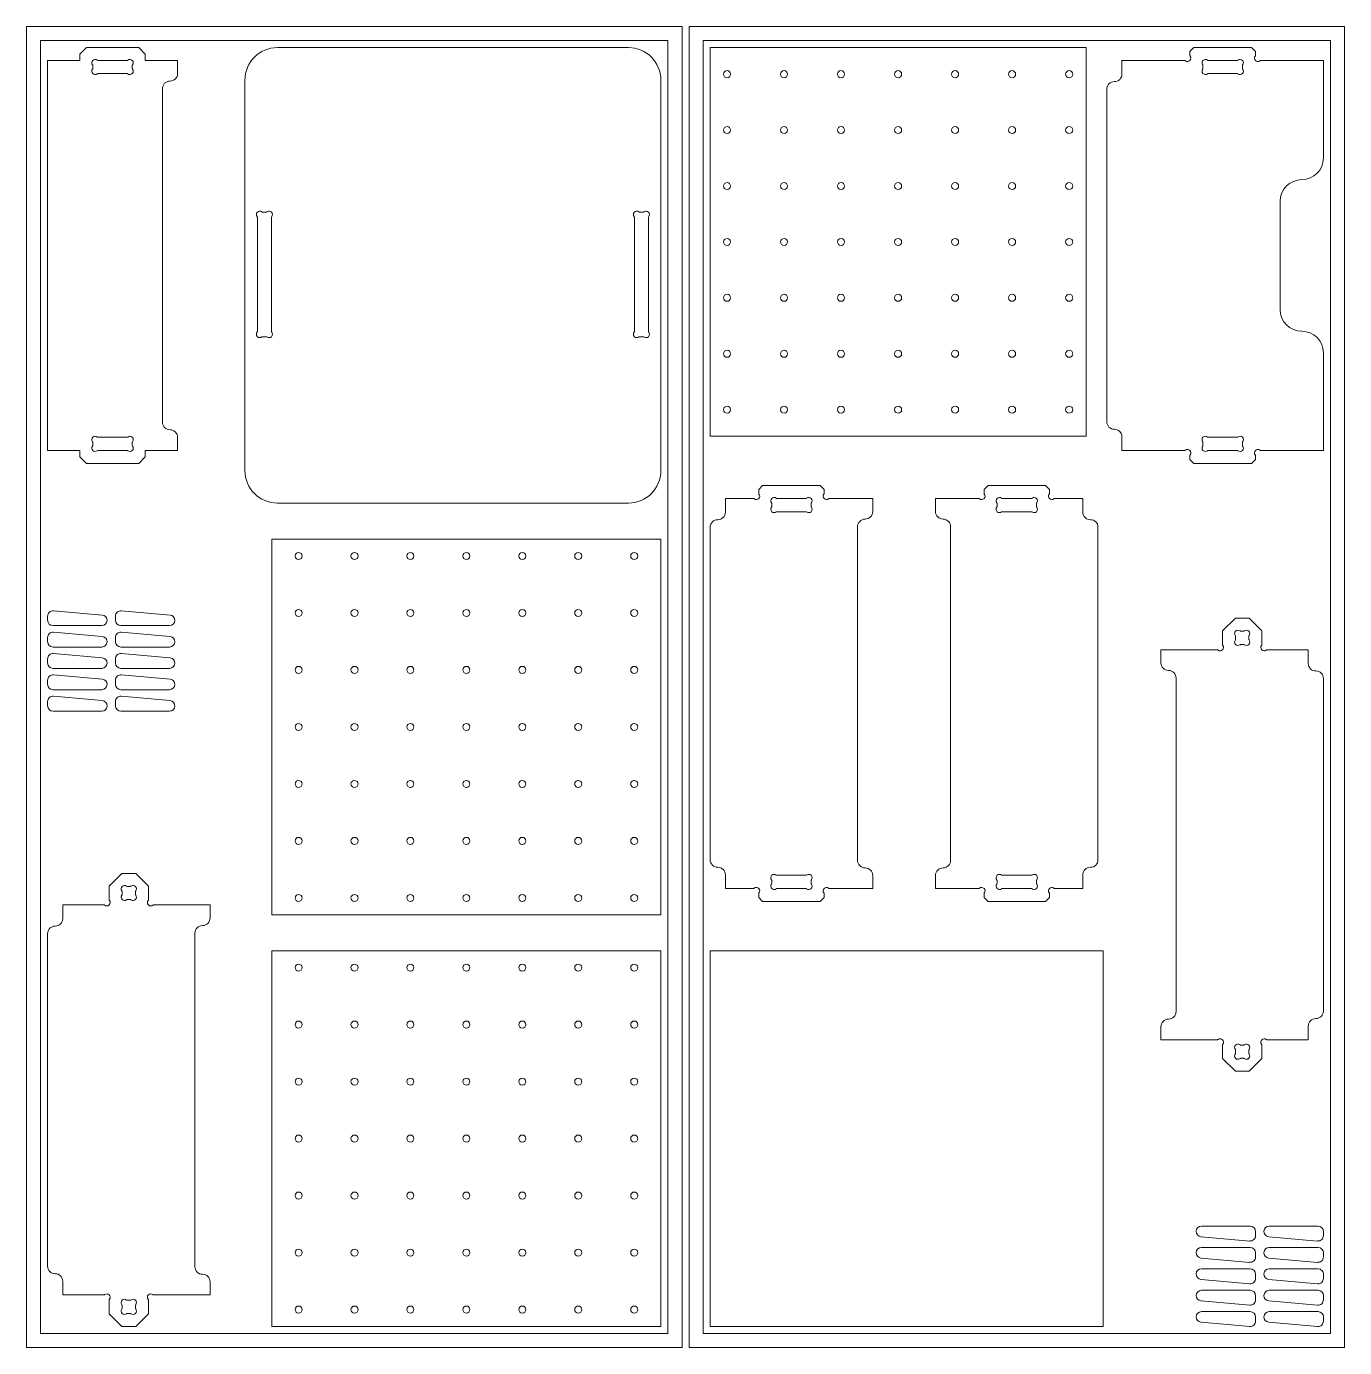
# Model space of a CAD drawing. Header units: millimetres. Extents: x 0 to 2440, y 0 to 1220.
# Drawn here: x 1223 to 2440, y 0 to 1220 of the extents above; entities that cross this region are included whole.
import ezdxf

# ---------------------------------------------------------------- set-up
doc = ezdxf.new("R2010")
doc.units = ezdxf.units.MM

msp = doc.modelspace()

# ---------------------------------------------------------------- linework, layer by layer
at = {"color": 7, "linetype": 'Continuous', "lineweight": 15}
for p, q in [((1828.4, 1220), (1223.3, 1220)), ((1223.3, 1220), (1223.3, 0)), ((1828.4, 0), (1828.4, 1220)), ((2440, 1220), (1834.9, 1220)), ((1834.9, 1220), (1834.9, 0)), ((2440, 0), (2440, 1220)), ((1815.4, 1207), (1236.3, 1207)), ((1236.3, 1207), (1236.3, 13)), ((1272.6, 1194.5), (1278.6, 1200.5)), ((1278.6, 1200.5), (1327, 1200.5)), ((1327, 1200.5), (1333, 1194.5)), ((1778.9, 1200.5), (1454.9, 1200.5)), ((1815.4, 13), (1815.4, 1207)), ((2427, 1207), (1847.9, 1207)), ((1847.9, 1207), (1847.9, 13)), ((1854.4, 1200.5), (2201.4, 1200.5)), ((1854.4, 1200.5), (1854.4, 841.5)), ((2201.4, 1200.5), (2201.4, 841.5)), ((2297.3, 1196.9), (2300.9, 1200.5)), ((2297.3, 1193.3), (2297.3, 1196.9)), ((2300.9, 1200.5), (2354.1, 1200.5)), ((2354.1, 1200.5), (2357.7, 1196.9)), ((2357.7, 1196.9), (2357.7, 1193.3)), ((2427, 13), (2427, 1207)), ((1242.8, 1188.5), (1272.6, 1188.5)), ((1242.8, 1188.5), (1242.8, 828.5)), ((1272.6, 1188.5), (1272.6, 1194.5)), ((1284.6, 1181.2), (1284.6, 1183.8)), ((1289.4, 1188.6), (1316.1, 1188.6)), ((1321, 1183.8), (1321, 1181.2)), ((1333, 1194.5), (1333, 1188.5)), ((1333, 1188.5), (1362.8, 1188.5)), ((1362.8, 1188.5), (1362.8, 1176.5)), ((2234.5, 1188.5), (2292.5, 1188.5)), ((2234.5, 1176), (2234.5, 1188.5)), ((2309.3, 1181.2), (2309.3, 1183.8)), ((2314.1, 1188.6), (2340.9, 1188.6)), ((2345.7, 1183.8), (2345.7, 1181.2)), ((2362.5, 1188.5), (2420.5, 1188.5)), ((2420.5, 1188.5), (2420.5, 1098.5)), ((1316.1, 1176.4), (1289.4, 1176.4)), ((2340.9, 1176.4), (2314.1, 1176.4)), ((1348.8, 854.5), (1348.8, 1162.5)), ((1424.9, 1170.5), (1424.9, 809.8)), ((1808.9, 809.8), (1808.9, 1170.5)), ((2220.5, 1162), (2220.5, 855)), ((2380.5, 958.5), (2380.5, 1058.5)), ((1436.4, 1043.6), (1436.4, 938.3)), ((1444.5, 1048.5), (1441.2, 1048.5)), ((1449.4, 938.3), (1449.4, 1043.6)), ((1784.4, 1043.6), (1784.4, 938.3)), ((1792.5, 1048.5), (1789.2, 1048.5)), ((1797.4, 938.3), (1797.4, 1043.6)), ((1441.2, 933.5), (1444.5, 933.5)), ((1789.2, 933.5), (1792.5, 933.5)), ((2420.5, 828.5), (2420.5, 918.5)), ((1284.6, 835.8), (1284.6, 833.2)), ((1316.1, 840.6), (1289.4, 840.6)), ((1321, 833.2), (1321, 835.8)), ((1362.8, 828.5), (1362.8, 840.5)), ((1854.4, 841.5), (2201.4, 841.5)), ((2234.5, 841), (2234.5, 828.5)), ((2309.3, 835.8), (2309.3, 833.2)), ((2340.9, 840.6), (2314.1, 840.6)), ((2345.7, 833.2), (2345.7, 835.8)), ((1242.8, 828.5), (1272.6, 828.5)), ((1272.6, 828.5), (1272.6, 822.5)), ((1272.6, 822.5), (1278.6, 816.5)), ((1289.4, 828.4), (1316.1, 828.4)), ((1327, 816.5), (1333, 822.5)), ((1333, 822.5), (1333, 828.5)), ((1333, 828.5), (1362.8, 828.5)), ((2234.5, 828.5), (2292.5, 828.5)), ((2297.3, 823.7), (2297.3, 820.1)), ((2297.3, 820.1), (2300.9, 816.5)), ((2314.1, 828.4), (2340.9, 828.4)), ((2354.1, 816.5), (2357.7, 820.1)), ((2357.7, 820.1), (2357.7, 823.7)), ((2362.5, 828.5), (2420.5, 828.5)), ((1278.6, 816.5), (1327, 816.5)), ((2300.9, 816.5), (2354.1, 816.5)), ((1899.2, 792.4), (1902.8, 796)), ((1902.8, 796), (1956, 796)), ((1956, 796), (1959.6, 792.4)), ((2110.9, 796), (2107.2, 792.4)), ((2164, 796), (2110.9, 796)), ((2167.6, 792.4), (2164, 796)), ((1868.4, 784), (1894.4, 784)), ((1868.4, 771.5), (1868.4, 784)), ((1899.2, 788.8), (1899.2, 792.4)), ((1915.9, 784.1), (1942.8, 784.1)), ((1959.6, 792.4), (1959.6, 788.8)), ((1964.3, 784), (2004.4, 784)), ((2004.4, 784), (2004.4, 772)), ((2102.5, 784), (2062.4, 784)), ((2062.4, 784), (2062.4, 772)), ((2107.2, 792.4), (2107.2, 788.8)), ((2150.9, 784.1), (2124, 784.1)), ((2167.6, 788.8), (2167.6, 792.4)), ((2198.4, 784), (2172.4, 784)), ((2198.4, 771.5), (2198.4, 784)), ((1454.9, 779.8), (1778.9, 779.8)), ((1911.2, 776.7), (1911.2, 779.3)), ((1942.8, 771.9), (1915.9, 771.9)), ((1947.6, 779.3), (1947.6, 776.7)), ((2119.2, 779.3), (2119.2, 776.7)), ((2124, 771.9), (2150.9, 771.9)), ((2155.6, 776.7), (2155.6, 779.3)), ((1854.4, 757.5), (1854.4, 450.5)), ((1990.4, 450), (1990.4, 758)), ((2076.4, 758), (2076.4, 450)), ((2212.4, 450.5), (2212.4, 757.5)), ((1449.9, 746.6), (1808.9, 746.6)), ((1449.9, 399.6), (1449.9, 746.6)), ((1808.9, 399.6), (1808.9, 746.6)), ((1242.8, 675.4), (1242.8, 671.7)), ((1293.2, 676.4), (1248.2, 680.4)), ((1305.4, 675.4), (1305.4, 671.7)), ((1355.8, 676.4), (1310.8, 680.4)), ((2339.2, 673.5), (2327.4, 661.8)), ((2351.8, 673.5), (2339.2, 673.5)), ((2363.6, 661.8), (2351.8, 673.5)), ((1247.8, 666.7), (1292.8, 666.7)), ((1293.2, 656.7), (1248.2, 660.6)), ((1310.4, 666.7), (1355.4, 666.7)), ((1355.8, 656.7), (1310.8, 660.6)), ((2327.4, 661.8), (2327.4, 649.1)), ((2346.8, 661.5), (2344.2, 661.5)), ((2363.6, 649.1), (2363.6, 661.8)), ((1242.8, 655.7), (1242.8, 651.9)), ((1247.8, 646.9), (1292.8, 646.9)), ((1305.4, 655.7), (1305.4, 651.9)), ((1310.4, 646.9), (1355.4, 646.9)), ((2339.4, 656.8), (2339.4, 654.1)), ((2344.2, 649.3), (2346.8, 649.3)), ((2351.6, 654.1), (2351.6, 656.8)), ((1242.8, 635.9), (1242.8, 632.2)), ((1293.2, 637), (1248.2, 640.9)), ((1305.4, 635.9), (1305.4, 632.2)), ((1355.8, 637), (1310.8, 640.9)), ((2322.6, 644.3), (2270.5, 644.3)), ((2270.5, 644.3), (2270.5, 632.3)), ((2406.5, 644.3), (2368.4, 644.3)), ((2406.5, 631.8), (2406.5, 644.3)), ((1247.8, 627.2), (1292.8, 627.2)), ((1310.4, 627.2), (1355.4, 627.2)), ((1242.8, 616.2), (1242.8, 612.5)), ((1293.2, 617.2), (1248.2, 621.2)), ((1305.4, 616.2), (1305.4, 612.5)), ((1355.8, 617.2), (1310.8, 621.2)), ((2284.5, 618.3), (2284.5, 310.3)), ((2420.5, 310.8), (2420.5, 617.8)), ((1247.8, 607.5), (1292.8, 607.5)), ((1293.2, 597.5), (1248.2, 601.5)), ((1310.4, 607.5), (1355.4, 607.5)), ((1355.8, 597.5), (1310.8, 601.5)), ((1242.8, 596.5), (1242.8, 592.7)), ((1247.8, 587.7), (1292.8, 587.7)), ((1305.4, 596.5), (1305.4, 592.7)), ((1310.4, 587.7), (1355.4, 587.7)), ((1299.7, 426.1), (1311.4, 437.9)), ((1311.4, 437.9), (1324.1, 437.9)), ((1324.1, 437.9), (1335.9, 426.1)), ((1868.4, 436.5), (1868.4, 424)), ((1911.2, 431.3), (1911.2, 428.7)), ((1942.8, 436.1), (1915.9, 436.1)), ((1947.6, 428.7), (1947.6, 431.3)), ((2004.4, 424), (2004.4, 436)), ((2062.4, 424), (2062.4, 436)), ((2119.2, 428.7), (2119.2, 431.3)), ((2124, 436.1), (2150.9, 436.1)), ((2155.6, 431.3), (2155.6, 428.7)), ((2198.4, 436.5), (2198.4, 424)), ((1299.7, 413.5), (1299.7, 426.1)), ((1311.7, 418.5), (1311.7, 421.1)), ((1316.4, 425.9), (1319.1, 425.9)), ((1323.9, 421.1), (1323.9, 418.5)), ((1335.9, 426.1), (1335.9, 413.5)), ((1868.4, 424), (1894.4, 424)), ((1899.2, 419.2), (1899.2, 415.6)), ((1899.2, 415.6), (1902.8, 412)), ((1915.9, 423.9), (1942.8, 423.9)), ((1956, 412), (1959.6, 415.6)), ((1959.6, 415.6), (1959.6, 419.2)), ((1964.3, 424), (2004.4, 424)), ((2102.5, 424), (2062.4, 424)), ((2107.2, 415.6), (2107.2, 419.2)), ((2110.9, 412), (2107.2, 415.6)), ((2150.9, 423.9), (2124, 423.9)), ((2167.6, 415.6), (2164, 412)), ((2167.6, 419.2), (2167.6, 415.6)), ((2198.4, 424), (2172.4, 424)), ((1256.8, 408.7), (1294.9, 408.7)), ((1256.8, 396.2), (1256.8, 408.7)), ((1319.1, 413.7), (1316.4, 413.7)), ((1340.6, 408.7), (1392.8, 408.7)), ((1392.8, 408.7), (1392.8, 396.7)), ((1902.8, 412), (1956, 412)), ((2164, 412), (2110.9, 412)), ((1449.9, 399.6), (1808.9, 399.6)), ((1242.8, 382.2), (1242.8, 75.2)), ((1378.8, 74.7), (1378.8, 382.7)), ((1449.9, 366.5), (1808.9, 366.5)), ((1449.9, 19.5), (1449.9, 366.5)), ((1808.9, 19.5), (1808.9, 366.5)), ((1854.4, 366.5), (2217.3, 366.5)), ((1854.4, 366.5), (1854.4, 19.5)), ((2217.3, 19.5), (2217.3, 366.5)), ((2270.5, 284.3), (2270.5, 296.3)), ((2406.5, 296.8), (2406.5, 284.3)), ((2322.6, 284.3), (2270.5, 284.3)), ((2406.5, 284.3), (2368.4, 284.3)), ((2327.4, 266.9), (2327.4, 279.6)), ((2339.4, 271.9), (2339.4, 274.6)), ((2344.2, 279.3), (2346.8, 279.3)), ((2351.6, 274.6), (2351.6, 271.9)), ((2363.6, 279.6), (2363.6, 266.9)), ((2339.2, 255.1), (2327.4, 266.9)), ((2346.8, 267.1), (2344.2, 267.1)), ((2363.6, 266.9), (2351.8, 255.1)), ((2351.8, 255.1), (2339.2, 255.1)), ((2352.9, 112.1), (2307.9, 112.1)), ((2415.5, 112.1), (2370.5, 112.1)), ((2307.5, 102.4), (2352.5, 98.4)), ((2357.9, 103.4), (2357.9, 107.1)), ((2370.1, 102.4), (2415.1, 98.4)), ((2420.5, 103.4), (2420.5, 107.1)), ((2352.9, 92.4), (2307.9, 92.4)), ((2357.9, 83.7), (2357.9, 87.4)), ((2415.5, 92.4), (2370.5, 92.4)), ((2420.5, 83.7), (2420.5, 87.4)), ((2307.5, 82.6), (2352.5, 78.7)), ((2370.1, 82.6), (2415.1, 78.7)), ((1256.8, 61.2), (1256.8, 48.7)), ((2307.5, 62.9), (2352.5, 59)), ((2352.9, 72.7), (2307.9, 72.7)), ((2357.9, 63.9), (2357.9, 67.7)), ((2370.1, 62.9), (2415.1, 59)), ((2415.5, 72.7), (2370.5, 72.7)), ((2420.5, 63.9), (2420.5, 67.7)), ((1392.8, 48.7), (1392.8, 60.7)), ((2352.9, 52.9), (2307.9, 52.9)), ((2415.5, 52.9), (2370.5, 52.9)), ((1256.8, 48.7), (1294.9, 48.7)), ((1299.7, 43.9), (1299.7, 31.3)), ((1311.7, 38.9), (1311.7, 36.3)), ((1319.1, 43.7), (1316.4, 43.7)), ((1323.9, 36.3), (1323.9, 38.9)), ((1335.9, 31.3), (1335.9, 43.9)), ((1340.6, 48.7), (1392.8, 48.7)), ((2307.5, 43.2), (2352.5, 39.2)), ((2357.9, 44.2), (2357.9, 47.9)), ((2370.1, 43.2), (2415.1, 39.2)), ((2420.5, 44.2), (2420.5, 47.9)), ((1299.7, 31.3), (1311.4, 19.5)), ((1316.4, 31.5), (1319.1, 31.5)), ((1324.1, 19.5), (1335.9, 31.3)), ((2352.9, 33.2), (2307.9, 33.2)), ((2357.9, 24.5), (2357.9, 28.2)), ((2415.5, 33.2), (2370.5, 33.2)), ((2420.5, 24.5), (2420.5, 28.2)), ((1236.3, 13), (1815.4, 13)), ((1311.4, 19.5), (1324.1, 19.5)), ((1449.9, 19.5), (1808.9, 19.5)), ((1847.9, 13), (2427, 13)), ((1854.4, 19.5), (2217.3, 19.5)), ((2307.5, 23.4), (2352.5, 19.5)), ((2370.1, 23.4), (2415.1, 19.5)), ((1223.3, 0), (1828.4, 0)), ((1834.9, 0), (2440, 0))]:
    msp.add_line(p, q, dxfattribs=at)
for centre in [(1870, 1175.9), (1870, 1175.9), (1922.6, 1175.9), (1922.6, 1175.9), (1975.2, 1175.9), (1975.2, 1175.9), (2027.9, 1175.9), (2027.9, 1175.9), (2080.5, 1175.9), (2080.5, 1175.9), (2133.1, 1175.9), (2133.1, 1175.9), (2185.8, 1175.9), (2185.8, 1175.9), (1870, 1124.3), (1870, 1124.3), (1922.6, 1124.3), (1922.6, 1124.3), (1975.2, 1124.3), (1975.2, 1124.3), (2027.9, 1124.3), (2027.9, 1124.3), (2080.5, 1124.3), (2080.5, 1124.3), (2133.1, 1124.3), (2133.1, 1124.3), (2185.8, 1124.3), (2185.8, 1124.3), (1870, 1072.6), (1870, 1072.6), (1922.6, 1072.6), (1922.6, 1072.6), (1975.2, 1072.6), (1975.2, 1072.6), (2027.9, 1072.6), (2027.9, 1072.6), (2080.5, 1072.6), (2080.5, 1072.6), (2133.1, 1072.6), (2133.1, 1072.6), (2185.8, 1072.6), (2185.8, 1072.6), (1870, 1021), (1870, 1021), (1922.6, 1021), (1922.6, 1021), (1975.2, 1021), (1975.2, 1021), (2027.9, 1021), (2027.9, 1021), (2080.5, 1021), (2080.5, 1021), (2133.1, 1021), (2133.1, 1021), (2185.8, 1021), (2185.8, 1021), (1870, 969.4), (1870, 969.4), (1922.6, 969.4), (1922.6, 969.4), (1975.2, 969.4), (1975.2, 969.4), (2027.9, 969.4), (2027.9, 969.4), (2080.5, 969.4), (2080.5, 969.4), (2133.1, 969.4), (2133.1, 969.4), (2185.8, 969.4), (2185.8, 969.4), (1870, 917.7), (1870, 917.7), (1922.6, 917.7), (1922.6, 917.7), (1975.2, 917.7), (1975.2, 917.7), (2027.9, 917.7), (2027.9, 917.7), (2080.5, 917.7), (2080.5, 917.7), (2133.1, 917.7), (2133.1, 917.7), (2185.8, 917.7), (2185.8, 917.7), (1870, 866.1), (1870, 866.1), (1922.6, 866.1), (1922.6, 866.1), (1975.2, 866.1), (1975.2, 866.1), (2027.9, 866.1), (2027.9, 866.1), (2080.5, 866.1), (2080.5, 866.1), (2133.1, 866.1), (2133.1, 866.1), (2185.8, 866.1), (2185.8, 866.1), (1474.5, 731), (1474.5, 731), (1526.1, 731), (1526.1, 731), (1577.7, 731), (1577.7, 731), (1629.4, 731), (1629.4, 731), (1681, 731), (1681, 731), (1732.6, 731), (1732.6, 731), (1784.3, 731), (1784.3, 731), (1474.5, 678.4), (1474.5, 678.4), (1526.1, 678.4), (1526.1, 678.4), (1577.7, 678.4), (1577.7, 678.4), (1629.4, 678.4), (1629.4, 678.4), (1681, 678.4), (1681, 678.4), (1732.6, 678.4), (1732.6, 678.4), (1784.3, 678.4), (1784.3, 678.4), (1474.5, 625.8), (1474.5, 625.8), (1526.1, 625.8), (1526.1, 625.8), (1577.7, 625.8), (1577.7, 625.8), (1629.4, 625.8), (1629.4, 625.8), (1681, 625.8), (1681, 625.8), (1732.6, 625.8), (1732.6, 625.8), (1784.3, 625.8), (1784.3, 625.8), (1474.5, 573.1), (1474.5, 573.1), (1526.1, 573.1), (1526.1, 573.1), (1577.7, 573.1), (1577.7, 573.1), (1629.4, 573.1), (1629.4, 573.1), (1681, 573.1), (1681, 573.1), (1732.6, 573.1), (1732.6, 573.1), (1784.3, 573.1), (1784.3, 573.1), (1474.5, 520.5), (1474.5, 520.5), (1526.1, 520.5), (1526.1, 520.5), (1577.7, 520.5), (1577.7, 520.5), (1629.4, 520.5), (1629.4, 520.5), (1681, 520.5), (1681, 520.5), (1732.6, 520.5), (1732.6, 520.5), (1784.3, 520.5), (1784.3, 520.5), (1474.5, 467.9), (1474.5, 467.9), (1526.1, 467.9), (1526.1, 467.9), (1577.7, 467.9), (1577.7, 467.9), (1629.4, 467.9), (1629.4, 467.9), (1681, 467.9), (1681, 467.9), (1732.6, 467.9), (1732.6, 467.9), (1784.3, 467.9), (1784.3, 467.9), (1474.5, 415.2), (1474.5, 415.2), (1526.1, 415.2), (1526.1, 415.2), (1577.7, 415.2), (1577.7, 415.2), (1629.4, 415.2), (1629.4, 415.2), (1681, 415.2), (1681, 415.2), (1732.6, 415.2), (1732.6, 415.2), (1784.3, 415.2), (1784.3, 415.2), (1474.5, 350.9), (1474.5, 350.9), (1526.1, 350.9), (1526.1, 350.9), (1577.7, 350.9), (1577.7, 350.9), (1629.4, 350.9), (1629.4, 350.9), (1681, 350.9), (1681, 350.9), (1732.6, 350.9), (1732.6, 350.9), (1784.3, 350.9), (1784.3, 350.9), (1474.5, 298.3), (1474.5, 298.3), (1526.1, 298.3), (1526.1, 298.3), (1577.7, 298.3), (1577.7, 298.3), (1629.4, 298.3), (1629.4, 298.3), (1681, 298.3), (1681, 298.3), (1732.6, 298.3), (1732.6, 298.3), (1784.3, 298.3), (1784.3, 298.3), (1474.5, 245.6), (1474.5, 245.6), (1526.1, 245.6), (1526.1, 245.6), (1577.7, 245.6), (1577.7, 245.6), (1629.4, 245.6), (1629.4, 245.6), (1681, 245.6), (1681, 245.6), (1732.6, 245.6), (1732.6, 245.6), (1784.3, 245.6), (1784.3, 245.6), (1474.5, 193), (1474.5, 193), (1526.1, 193), (1526.1, 193), (1577.7, 193), (1577.7, 193), (1629.4, 193), (1629.4, 193), (1681, 193), (1681, 193), (1732.6, 193), (1732.6, 193), (1784.3, 193), (1784.3, 193), (1474.5, 140.4), (1474.5, 140.4), (1526.1, 140.4), (1526.1, 140.4), (1577.7, 140.4), (1577.7, 140.4), (1629.4, 140.4), (1629.4, 140.4), (1681, 140.4), (1681, 140.4), (1732.6, 140.4), (1732.6, 140.4), (1784.3, 140.4), (1784.3, 140.4), (1474.5, 87.7), (1474.5, 87.7), (1526.1, 87.7), (1526.1, 87.7), (1577.7, 87.7), (1577.7, 87.7), (1629.4, 87.7), (1629.4, 87.7), (1681, 87.7), (1681, 87.7), (1732.6, 87.7), (1732.6, 87.7), (1784.3, 87.7), (1784.3, 87.7), (1474.5, 35.1), (1474.5, 35.1), (1526.1, 35.1), (1526.1, 35.1), (1577.7, 35.1), (1577.7, 35.1), (1629.4, 35.1), (1629.4, 35.1), (1681, 35.1), (1681, 35.1), (1732.6, 35.1), (1732.6, 35.1), (1784.3, 35.1), (1784.3, 35.1)]:
    msp.add_circle(centre, 3.25, dxfattribs=at)
for centre, radius, start, end in [((1454.9, 1170.5), 30, 90, 180), ((1454.9, 1170.5), 30, 90, 180), ((1778.9, 1170.5), 30, 0, 90), ((1778.9, 1170.5), 30, 0, 90), ((1286.7, 1186.4), 3.1, 52.0777, 217.9223), ((1286.7, 1186.4), 3.1, 52.0777, 217.9223), ((1283.4, 1183.8), 1.2, 0, 37.9223), ((1283.4, 1183.8), 1.2, 0, 37.9223), ((1289.4, 1189.8), 1.2, 232.0777, 270), ((1289.4, 1189.8), 1.2, 232.0777, 270), ((1316.1, 1189.8), 1.2, 270, 307.9223), ((1316.1, 1189.8), 1.2, 270, 307.9223), ((1318.8, 1186.4), 3.1, 322.0777, 127.9223), ((1318.8, 1186.4), 3.1, 322.0777, 127.9223), ((1322.2, 1183.8), 1.2, 142.0777, 180), ((1322.2, 1183.8), 1.2, 142.0777, 180), ((2292.5, 1187.5), 1, 51.1275, 90), ((2292.5, 1187.5), 1, 51.1275, 90), ((2295.1, 1190.7), 3.1, 231.1275, 38.8725), ((2295.1, 1190.7), 3.1, 231.1275, 38.8725), ((2298.3, 1193.3), 1, 180, 218.8725), ((2298.3, 1193.3), 1, 180, 218.8725), ((2311.5, 1186.4), 3.1, 51.1275, 218.8725), ((2311.5, 1186.4), 3.1, 51.1275, 218.8725), ((2308.3, 1183.8), 1, 0, 38.8725), ((2308.3, 1183.8), 1, 0, 38.8725), ((2314.1, 1189.6), 1, 231.1275, 270), ((2314.1, 1189.6), 1, 231.1275, 270), ((2340.9, 1189.6), 1, 270, 308.8725), ((2340.9, 1189.6), 1, 270, 308.8725), ((2343.5, 1186.4), 3.1, 321.1275, 128.8725), ((2343.5, 1186.4), 3.1, 321.1275, 128.8725), ((2346.7, 1183.8), 1, 141.1275, 180), ((2346.7, 1183.8), 1, 141.1275, 180), ((2359.9, 1190.7), 3.1, 141.1275, 308.8725), ((2359.9, 1190.7), 3.1, 141.1275, 308.8725), ((2356.7, 1193.3), 1, 321.1275, 0), ((2356.7, 1193.3), 1, 321.1275, 0), ((2362.5, 1187.5), 1, 90, 128.8725), ((2362.5, 1187.5), 1, 90, 128.8725), ((1286.7, 1178.6), 3.1, 142.0777, 307.9223), ((1286.7, 1178.6), 3.1, 142.0777, 307.9223), ((1283.4, 1181.2), 1.2, 322.0777, 0), ((1283.4, 1181.2), 1.2, 322.0777, 0), ((1289.4, 1175.2), 1.2, 90, 127.9223), ((1289.4, 1175.2), 1.2, 90, 127.9223), ((1316.1, 1175.2), 1.2, 52.0777, 90), ((1316.1, 1175.2), 1.2, 52.0777, 90), ((1318.8, 1178.6), 3.1, 232.0777, 37.9223), ((1318.8, 1178.6), 3.1, 232.0777, 37.9223), ((1322.2, 1181.2), 1.2, 180, 217.9223), ((1322.2, 1181.2), 1.2, 180, 217.9223), ((1355.8, 1176.5), 7, 270, 0), ((1355.8, 1176.5), 7, 270, 0), ((2227.5, 1176), 7, 270, 0), ((2227.5, 1176), 7, 270, 0), ((2311.5, 1178.6), 3.1, 141.1275, 308.8725), ((2311.5, 1178.6), 3.1, 141.1275, 308.8725), ((2308.3, 1181.2), 1, 321.1275, 0), ((2308.3, 1181.2), 1, 321.1275, 0), ((2314.1, 1175.4), 1, 90, 128.8725), ((2314.1, 1175.4), 1, 90, 128.8725), ((2340.9, 1175.4), 1, 51.1275, 90), ((2340.9, 1175.4), 1, 51.1275, 90), ((2343.5, 1178.6), 3.1, 231.1275, 38.8725), ((2343.5, 1178.6), 3.1, 231.1275, 38.8725), ((2346.7, 1181.2), 1, 180, 218.8725), ((2346.7, 1181.2), 1, 180, 218.8725), ((1355.8, 1162.5), 7, 90, 180), ((1355.8, 1162.5), 7, 90, 180), ((2227.5, 1162), 7, 90, 180), ((2227.5, 1162), 7, 90, 180), ((2400.5, 1098.5), 20, 270, 0), ((2400.5, 1098.5), 20, 270, 0), ((2400.5, 1058.5), 20, 90, 180), ((2400.5, 1058.5), 20, 90, 180), ((1438.6, 1046.3), 3.1, 52.0777, 217.9223), ((1438.6, 1046.3), 3.1, 52.0777, 217.9223), ((1447.2, 1046.3), 3.1, 322.0777, 127.9223), ((1447.2, 1046.3), 3.1, 322.0777, 127.9223), ((1786.6, 1046.3), 3.1, 52.0777, 217.9223), ((1786.6, 1046.3), 3.1, 52.0777, 217.9223), ((1795.2, 1046.3), 3.1, 322.0777, 127.9223), ((1795.2, 1046.3), 3.1, 322.0777, 127.9223), ((1435.2, 1043.6), 1.2, 360, 37.9223), ((1435.2, 1043.6), 1.2, 360, 37.9223), ((1441.2, 1049.7), 1.2, 232.0777, 270), ((1441.2, 1049.7), 1.2, 232.0777, 270), ((1444.5, 1049.7), 1.2, 270, 307.9223), ((1444.5, 1049.7), 1.2, 270, 307.9223), ((1450.6, 1043.6), 1.2, 142.0777, 180), ((1450.6, 1043.6), 1.2, 142.0777, 180), ((1783.2, 1043.6), 1.2, 0, 37.9223), ((1783.2, 1043.6), 1.2, 0, 37.9223), ((1789.2, 1049.7), 1.2, 232.0777, 270), ((1789.2, 1049.7), 1.2, 232.0777, 270), ((1792.5, 1049.7), 1.2, 270, 307.9223), ((1792.5, 1049.7), 1.2, 270, 307.9223), ((1798.6, 1043.6), 1.2, 142.0777, 180), ((1798.6, 1043.6), 1.2, 142.0777, 180), ((2400.5, 958.5), 20, 180, 270), ((2400.5, 958.5), 20, 180, 270), ((1438.6, 935.7), 3.1, 142.0777, 307.9223), ((1438.6, 935.7), 3.1, 142.0777, 307.9223), ((1435.2, 938.3), 1.2, 322.0777, 0), ((1435.2, 938.3), 1.2, 322.0777, 0), ((1441.2, 932.3), 1.2, 90, 127.9223), ((1441.2, 932.3), 1.2, 90, 127.9223), ((1444.5, 932.3), 1.2, 52.0777, 90), ((1444.5, 932.3), 1.2, 52.0777, 90), ((1447.2, 935.7), 3.1, 232.0777, 37.9223), ((1447.2, 935.7), 3.1, 232.0777, 37.9223), ((1450.6, 938.3), 1.2, 180, 217.9223), ((1450.6, 938.3), 1.2, 180, 217.9223), ((1786.6, 935.7), 3.1, 142.0777, 307.9223), ((1786.6, 935.7), 3.1, 142.0777, 307.9223), ((1783.2, 938.3), 1.2, 322.0777, 0), ((1783.2, 938.3), 1.2, 322.0777, 0), ((1789.2, 932.3), 1.2, 90, 127.9223), ((1789.2, 932.3), 1.2, 90, 127.9223), ((1792.5, 932.3), 1.2, 52.0777, 90), ((1792.5, 932.3), 1.2, 52.0777, 90), ((1795.2, 935.7), 3.1, 232.0777, 37.9223), ((1795.2, 935.7), 3.1, 232.0777, 37.9223), ((1798.6, 938.3), 1.2, 180, 217.9223), ((1798.6, 938.3), 1.2, 180, 217.9223), ((2400.5, 918.5), 20, 0, 90), ((2400.5, 918.5), 20, 0, 90), ((1355.8, 854.5), 7, 180, 270), ((1355.8, 854.5), 7, 180, 270), ((2227.5, 855), 7, 180, 270), ((2227.5, 855), 7, 180, 270), ((1355.8, 840.5), 7, 0, 90), ((1355.8, 840.5), 7, 0, 90), ((2227.5, 841), 7, 0, 90), ((2227.5, 841), 7, 0, 90), ((1286.7, 838.4), 3.1, 52.0777, 217.9223), ((1286.7, 838.4), 3.1, 52.0777, 217.9223), ((1286.7, 830.6), 3.1, 142.0777, 307.9223), ((1286.7, 830.6), 3.1, 142.0777, 307.9223), ((1283.4, 835.8), 1.2, 0, 37.9223), ((1283.4, 835.8), 1.2, 0, 37.9223), ((1283.4, 833.2), 1.2, 322.0777, 0), ((1283.4, 833.2), 1.2, 322.0777, 0), ((1289.4, 841.8), 1.2, 232.0777, 270), ((1289.4, 841.8), 1.2, 232.0777, 270), ((1316.1, 841.8), 1.2, 270, 307.9223), ((1316.1, 841.8), 1.2, 270, 307.9223), ((1318.8, 838.4), 3.1, 322.0777, 127.9223), ((1318.8, 838.4), 3.1, 322.0777, 127.9223), ((1318.8, 830.6), 3.1, 232.0777, 37.9223), ((1318.8, 830.6), 3.1, 232.0777, 37.9223), ((1322.2, 835.8), 1.2, 142.0777, 180), ((1322.2, 835.8), 1.2, 142.0777, 180), ((1322.2, 833.2), 1.2, 180, 217.9223), ((1322.2, 833.2), 1.2, 180, 217.9223), ((2311.5, 838.4), 3.1, 51.1275, 218.8725), ((2311.5, 838.4), 3.1, 51.1275, 218.8725), ((2311.5, 830.6), 3.1, 141.1275, 308.8725), ((2311.5, 830.6), 3.1, 141.1275, 308.8725), ((2308.3, 835.8), 1, 0, 38.8725), ((2308.3, 835.8), 1, 0, 38.8725), ((2308.3, 833.2), 1, 321.1275, 0), ((2308.3, 833.2), 1, 321.1275, 0), ((2314.1, 841.6), 1, 231.1275, 270), ((2314.1, 841.6), 1, 231.1275, 270), ((2340.9, 841.6), 1, 270, 308.8725), ((2340.9, 841.6), 1, 270, 308.8725), ((2343.5, 838.4), 3.1, 321.1275, 128.8725), ((2343.5, 838.4), 3.1, 321.1275, 128.8725), ((2343.5, 830.6), 3.1, 231.1275, 38.8725), ((2343.5, 830.6), 3.1, 231.1275, 38.8725), ((2346.7, 835.8), 1, 141.1275, 180), ((2346.7, 835.8), 1, 141.1275, 180), ((2346.7, 833.2), 1, 180, 218.8725), ((2346.7, 833.2), 1, 180, 218.8725), ((1289.4, 827.2), 1.2, 90, 127.9223), ((1289.4, 827.2), 1.2, 90, 127.9223), ((1316.1, 827.2), 1.2, 52.0777, 90), ((1316.1, 827.2), 1.2, 52.0777, 90), ((2292.5, 829.5), 1, 270, 308.8725), ((2292.5, 829.5), 1, 270, 308.8725), ((2295.1, 826.3), 3.1, 321.1275, 128.8725), ((2295.1, 826.3), 3.1, 321.1275, 128.8725), ((2298.3, 823.7), 1, 141.1275, 180), ((2298.3, 823.7), 1, 141.1275, 180), ((2314.1, 827.4), 1, 90, 128.8725), ((2314.1, 827.4), 1, 90, 128.8725), ((2340.9, 827.4), 1, 51.1275, 90), ((2340.9, 827.4), 1, 51.1275, 90), ((2359.9, 826.3), 3.1, 51.1275, 218.8725), ((2359.9, 826.3), 3.1, 51.1275, 218.8725), ((2356.7, 823.7), 1, 0, 38.8725), ((2356.7, 823.7), 1, 0, 38.8725), ((2362.5, 829.5), 1, 231.1275, 270), ((2362.5, 829.5), 1, 231.1275, 270), ((1454.9, 809.8), 30, 180, 270), ((1454.9, 809.8), 30, 180, 270), ((1778.9, 809.8), 30, 270, 0), ((1778.9, 809.8), 30, 270, 0), ((1894.4, 783), 1, 51.1275, 90), ((1894.4, 783), 1, 51.1275, 90), ((1897, 786.2), 3.1, 231.1275, 38.8725), ((1897, 786.2), 3.1, 231.1275, 38.8725), ((1900.2, 788.8), 1, 180, 218.8725), ((1900.2, 788.8), 1, 180, 218.8725), ((1913.4, 781.9), 3.1, 51.1275, 218.8725), ((1913.4, 781.9), 3.1, 51.1275, 218.8725), ((1915.9, 785.1), 1, 231.1275, 270), ((1915.9, 785.1), 1, 231.1275, 270), ((1942.8, 785.1), 1, 270, 308.8725), ((1942.8, 785.1), 1, 270, 308.8725), ((1945.4, 781.9), 3.1, 321.1275, 128.8725), ((1945.4, 781.9), 3.1, 321.1275, 128.8725), ((1961.8, 786.2), 3.1, 141.1275, 308.8725), ((1961.8, 786.2), 3.1, 141.1275, 308.8725), ((1958.6, 788.8), 1, 321.1275, 0), ((1958.6, 788.8), 1, 321.1275, 0), ((1964.3, 783), 1, 90, 128.8725), ((1964.3, 783), 1, 90, 128.8725), ((2102.5, 783), 1, 51.1275, 90), ((2102.5, 783), 1, 51.1275, 90), ((2105, 786.2), 3.1, 231.1275, 38.8725), ((2105, 786.2), 3.1, 231.1275, 38.8725), ((2108.2, 788.8), 1, 180, 218.8725), ((2108.2, 788.8), 1, 180, 218.8725), ((2121.4, 781.9), 3.1, 51.1275, 218.8725), ((2121.4, 781.9), 3.1, 51.1275, 218.8725), ((2124, 785.1), 1, 231.1275, 270), ((2124, 785.1), 1, 231.1275, 270), ((2150.9, 785.1), 1, 270, 308.8725), ((2150.9, 785.1), 1, 270, 308.8725), ((2153.4, 781.9), 3.1, 321.1275, 128.8725), ((2153.4, 781.9), 3.1, 321.1275, 128.8725), ((2169.8, 786.2), 3.1, 141.1275, 308.8725), ((2169.8, 786.2), 3.1, 141.1275, 308.8725), ((2166.6, 788.8), 1, 321.1275, 0), ((2166.6, 788.8), 1, 321.1275, 0), ((2172.4, 783), 1, 90, 128.8725), ((2172.4, 783), 1, 90, 128.8725), ((1861.4, 771.5), 7, 270, 0), ((1861.4, 771.5), 7, 270, 0), ((1913.4, 774.1), 3.1, 141.1275, 308.8725), ((1913.4, 774.1), 3.1, 141.1275, 308.8725), ((1910.2, 779.3), 1, 0, 38.8725), ((1910.2, 779.3), 1, 0, 38.8725), ((1910.2, 776.7), 1, 321.1275, 0), ((1910.2, 776.7), 1, 321.1275, 0), ((1915.9, 770.9), 1, 90, 128.8725), ((1915.9, 770.9), 1, 90, 128.8725), ((1942.8, 770.9), 1, 51.1275, 90), ((1942.8, 770.9), 1, 51.1275, 90), ((1945.4, 774.1), 3.1, 231.1275, 38.8725), ((1945.4, 774.1), 3.1, 231.1275, 38.8725), ((1948.6, 779.3), 1, 141.1275, 180), ((1948.6, 779.3), 1, 141.1275, 180), ((1948.6, 776.7), 1, 180, 218.8725), ((1948.6, 776.7), 1, 180, 218.8725), ((1997.4, 772), 7, 270, 0), ((1997.4, 772), 7, 270, 0), ((2069.4, 772), 7, 180, 270), ((2069.4, 772), 7, 180, 270), ((2121.4, 774.1), 3.1, 141.1275, 308.8725), ((2121.4, 774.1), 3.1, 141.1275, 308.8725), ((2118.2, 779.3), 1, 0, 38.8725), ((2118.2, 779.3), 1, 0, 38.8725), ((2118.2, 776.7), 1, 321.1275, 0), ((2118.2, 776.7), 1, 321.1275, 0), ((2124, 770.9), 1, 90, 128.8725), ((2124, 770.9), 1, 90, 128.8725), ((2150.9, 770.9), 1, 51.1275, 90), ((2150.9, 770.9), 1, 51.1275, 90), ((2153.4, 774.1), 3.1, 231.1275, 38.8725), ((2153.4, 774.1), 3.1, 231.1275, 38.8725), ((2156.6, 779.3), 1, 141.1275, 180), ((2156.6, 779.3), 1, 141.1275, 180), ((2156.6, 776.7), 1, 180, 218.8725), ((2156.6, 776.7), 1, 180, 218.8725), ((2205.4, 771.5), 7, 180, 270), ((2205.4, 771.5), 7, 180, 270), ((1861.4, 757.5), 7, 90, 180), ((1861.4, 757.5), 7, 90, 180), ((1997.4, 758), 7, 90, 180), ((1997.4, 758), 7, 90, 180), ((2069.4, 758), 7, 0, 90), ((2069.4, 758), 7, 0, 90), ((2205.4, 757.5), 7, 0, 90), ((2205.4, 757.5), 7, 0, 90), ((1247.8, 675.4), 5, 85, 180), ((1247.8, 675.4), 5, 85, 180), ((1247.8, 671.7), 5, 180, 270), ((1247.8, 671.7), 5, 180, 270), ((1292.8, 671.6), 4.9, 270, 85), ((1292.8, 671.6), 4.9, 270, 85), ((1310.4, 675.4), 5, 85, 180), ((1310.4, 675.4), 5, 85, 180), ((1310.4, 671.7), 5, 180, 270), ((1310.4, 671.7), 5, 180, 270), ((1355.4, 671.6), 4.9, 270, 85), ((1355.4, 671.6), 4.9, 270, 85), ((1247.8, 655.7), 5, 85, 180), ((1247.8, 655.7), 5, 85, 180), ((1310.4, 655.7), 5, 85, 180), ((1310.4, 655.7), 5, 85, 180), ((2341.6, 659.3), 3.1, 51.1275, 218.8725), ((2341.6, 659.3), 3.1, 51.1275, 218.8725), ((2344.2, 662.5), 1, 231.1275, 270), ((2344.2, 662.5), 1, 231.1275, 270), ((2346.8, 662.5), 1, 270, 308.8725), ((2346.8, 662.5), 1, 270, 308.8725), ((2349.4, 659.3), 3.1, 321.1275, 128.8725), ((2349.4, 659.3), 3.1, 321.1275, 128.8725), ((1247.8, 651.9), 5, 180, 270), ((1247.8, 651.9), 5, 180, 270), ((1292.8, 651.8), 4.9, 270, 85), ((1292.8, 651.8), 4.9, 270, 85), ((1310.4, 651.9), 5, 180, 270), ((1310.4, 651.9), 5, 180, 270), ((1355.4, 651.8), 4.9, 270, 85), ((1355.4, 651.8), 4.9, 270, 85), ((2325.2, 646.5), 3.1, 231.1275, 38.8725), ((2325.2, 646.5), 3.1, 231.1275, 38.8725), ((2328.4, 649.1), 1, 180, 218.8725), ((2328.4, 649.1), 1, 180, 218.8725), ((2341.6, 651.5), 3.1, 141.1275, 308.8725), ((2341.6, 651.5), 3.1, 141.1275, 308.8725), ((2338.4, 656.8), 1, 0, 38.8725), ((2338.4, 656.8), 1, 0, 38.8725), ((2338.4, 654.1), 1, 321.1275, 0), ((2338.4, 654.1), 1, 321.1275, 0), ((2344.2, 648.3), 1, 90, 128.8725), ((2344.2, 648.3), 1, 90, 128.8725), ((2346.8, 648.3), 1, 51.1275, 90), ((2346.8, 648.3), 1, 51.1275, 90), ((2349.4, 651.5), 3.1, 231.1275, 38.8725), ((2349.4, 651.5), 3.1, 231.1275, 38.8725), ((2352.6, 656.8), 1, 141.1275, 180), ((2352.6, 656.8), 1, 141.1275, 180), ((2352.6, 654.1), 1, 180, 218.8725), ((2352.6, 654.1), 1, 180, 218.8725), ((2365.8, 646.5), 3.1, 141.1275, 308.8725), ((2365.8, 646.5), 3.1, 141.1275, 308.8725), ((2362.6, 649.1), 1, 321.1275, 0), ((2362.6, 649.1), 1, 321.1275, 0), ((1247.8, 635.9), 5, 85, 180), ((1247.8, 635.9), 5, 85, 180), ((1292.8, 632.1), 4.9, 270, 85), ((1292.8, 632.1), 4.9, 270, 85), ((1310.4, 635.9), 5, 85, 180), ((1310.4, 635.9), 5, 85, 180), ((1355.4, 632.1), 4.9, 270, 85), ((1355.4, 632.1), 4.9, 270, 85), ((2322.6, 643.3), 1, 51.1275, 90), ((2322.6, 643.3), 1, 51.1275, 90), ((2368.4, 643.3), 1, 90, 128.8725), ((2368.4, 643.3), 1, 90, 128.8725), ((1247.8, 632.2), 5, 180, 270), ((1247.8, 632.2), 5, 180, 270), ((1310.4, 632.2), 5, 180, 270), ((1310.4, 632.2), 5, 180, 270), ((2277.5, 632.3), 7, 180, 270), ((2277.5, 632.3), 7, 180, 270), ((2277.5, 618.3), 7, 0, 90), ((2277.5, 618.3), 7, 0, 90), ((2413.5, 631.8), 7, 180, 270), ((2413.5, 631.8), 7, 180, 270), ((2413.5, 617.8), 7, 0, 90), ((2413.5, 617.8), 7, 0, 90), ((1247.8, 616.2), 5, 85, 180), ((1247.8, 616.2), 5, 85, 180), ((1247.8, 612.5), 5, 180, 270), ((1247.8, 612.5), 5, 180, 270), ((1292.8, 612.4), 4.9, 270, 85), ((1292.8, 612.4), 4.9, 270, 85), ((1310.4, 616.2), 5, 85, 180), ((1310.4, 616.2), 5, 85, 180), ((1310.4, 612.5), 5, 180, 270), ((1310.4, 612.5), 5, 180, 270), ((1355.4, 612.4), 4.9, 270, 85), ((1355.4, 612.4), 4.9, 270, 85), ((1247.8, 596.5), 5, 85, 180), ((1247.8, 596.5), 5, 85, 180), ((1310.4, 596.5), 5, 85, 180), ((1310.4, 596.5), 5, 85, 180), ((1247.8, 592.7), 5, 180, 270), ((1247.8, 592.7), 5, 180, 270), ((1292.8, 592.6), 4.9, 270, 85), ((1292.8, 592.6), 4.9, 270, 85), ((1310.4, 592.7), 5, 180, 270), ((1310.4, 592.7), 5, 180, 270), ((1355.4, 592.6), 4.9, 270, 85), ((1355.4, 592.6), 4.9, 270, 85), ((1861.4, 450.5), 7, 180, 270), ((1861.4, 450.5), 7, 180, 270), ((1861.4, 436.5), 7, 0, 90), ((1861.4, 436.5), 7, 0, 90), ((1997.4, 450), 7, 180, 270), ((1997.4, 450), 7, 180, 270), ((1997.4, 436), 7, 0, 90), ((1997.4, 436), 7, 0, 90), ((2069.4, 436), 7, 90, 180), ((2069.4, 436), 7, 90, 180), ((2069.4, 450), 7, 270, 0), ((2069.4, 450), 7, 270, 0), ((2205.4, 436.5), 7, 90, 180), ((2205.4, 436.5), 7, 90, 180), ((2205.4, 450.5), 7, 270, 0), ((2205.4, 450.5), 7, 270, 0), ((1913.4, 433.9), 3.1, 51.1275, 218.8725), ((1913.4, 433.9), 3.1, 51.1275, 218.8725), ((1913.4, 426.1), 3.1, 141.1275, 308.8725), ((1913.4, 426.1), 3.1, 141.1275, 308.8725), ((1910.2, 431.3), 1, 0, 38.8725), ((1910.2, 431.3), 1, 0, 38.8725), ((1910.2, 428.7), 1, 321.1275, 0), ((1910.2, 428.7), 1, 321.1275, 0), ((1915.9, 437.1), 1, 231.1275, 270), ((1915.9, 437.1), 1, 231.1275, 270), ((1942.8, 437.1), 1, 270, 308.8725), ((1942.8, 437.1), 1, 270, 308.8725), ((1945.4, 433.9), 3.1, 321.1275, 128.8725), ((1945.4, 433.9), 3.1, 321.1275, 128.8725), ((1945.4, 426.1), 3.1, 231.1275, 38.8725), ((1945.4, 426.1), 3.1, 231.1275, 38.8725), ((1948.6, 431.3), 1, 141.1275, 180), ((1948.6, 431.3), 1, 141.1275, 180), ((1948.6, 428.7), 1, 180, 218.8725), ((1948.6, 428.7), 1, 180, 218.8725), ((2121.4, 433.9), 3.1, 51.1275, 218.8725), ((2121.4, 433.9), 3.1, 51.1275, 218.8725), ((2121.4, 426.1), 3.1, 141.1275, 308.8725), ((2121.4, 426.1), 3.1, 141.1275, 308.8725), ((2118.2, 431.3), 1, 0, 38.8725), ((2118.2, 431.3), 1, 0, 38.8725), ((2118.2, 428.7), 1, 321.1275, 0), ((2118.2, 428.7), 1, 321.1275, 0), ((2124, 437.1), 1, 231.1275, 270), ((2124, 437.1), 1, 231.1275, 270), ((2150.9, 437.1), 1, 270, 308.8725), ((2150.9, 437.1), 1, 270, 308.8725), ((2153.4, 433.9), 3.1, 321.1275, 128.8725), ((2153.4, 433.9), 3.1, 321.1275, 128.8725), ((2153.4, 426.1), 3.1, 231.1275, 38.8725), ((2153.4, 426.1), 3.1, 231.1275, 38.8725), ((2156.6, 431.3), 1, 141.1275, 180), ((2156.6, 431.3), 1, 141.1275, 180), ((2156.6, 428.7), 1, 180, 218.8725), ((2156.6, 428.7), 1, 180, 218.8725), ((1313.8, 423.7), 3.1, 51.1275, 218.8725), ((1313.8, 423.7), 3.1, 51.1275, 218.8725), ((1313.8, 415.9), 3.1, 141.1275, 308.8725), ((1313.8, 415.9), 3.1, 141.1275, 308.8725), ((1310.7, 421.1), 1, 0, 38.8725), ((1310.7, 421.1), 1, 0, 38.8725), ((1310.7, 418.5), 1, 321.1275, 0), ((1310.7, 418.5), 1, 321.1275, 0), ((1316.4, 426.9), 1, 231.1275, 270), ((1316.4, 426.9), 1, 231.1275, 270), ((1319.1, 426.9), 1, 270, 308.8725), ((1319.1, 426.9), 1, 270, 308.8725), ((1321.7, 423.7), 3.1, 321.1275, 128.8725), ((1321.7, 423.7), 3.1, 321.1275, 128.8725), ((1321.7, 415.9), 3.1, 231.1275, 38.8725), ((1321.7, 415.9), 3.1, 231.1275, 38.8725), ((1324.9, 421.1), 1, 141.1275, 180), ((1324.9, 421.1), 1, 141.1275, 180), ((1324.9, 418.5), 1, 180, 218.8725), ((1324.9, 418.5), 1, 180, 218.8725), ((1894.4, 425), 1, 270, 308.8725), ((1894.4, 425), 1, 270, 308.8725), ((1897, 421.8), 3.1, 321.1275, 128.8725), ((1897, 421.8), 3.1, 321.1275, 128.8725), ((1900.2, 419.2), 1, 141.1275, 180), ((1900.2, 419.2), 1, 141.1275, 180), ((1915.9, 422.9), 1, 90, 128.8725), ((1915.9, 422.9), 1, 90, 128.8725), ((1942.8, 422.9), 1, 51.1275, 90), ((1942.8, 422.9), 1, 51.1275, 90), ((1961.8, 421.8), 3.1, 51.1275, 218.8725), ((1961.8, 421.8), 3.1, 51.1275, 218.8725), ((1958.6, 419.2), 1, 0, 38.8725), ((1958.6, 419.2), 1, 0, 38.8725), ((1964.3, 425), 1, 231.1275, 270), ((1964.3, 425), 1, 231.1275, 270), ((2102.5, 425), 1, 270, 308.8725), ((2102.5, 425), 1, 270, 308.8725), ((2105, 421.8), 3.1, 321.1275, 128.8725), ((2105, 421.8), 3.1, 321.1275, 128.8725), ((2108.2, 419.2), 1, 141.1275, 180), ((2108.2, 419.2), 1, 141.1275, 180), ((2124, 422.9), 1, 90, 128.8725), ((2124, 422.9), 1, 90, 128.8725), ((2150.9, 422.9), 1, 51.1275, 90), ((2150.9, 422.9), 1, 51.1275, 90), ((2169.8, 421.8), 3.1, 51.1275, 218.8725), ((2169.8, 421.8), 3.1, 51.1275, 218.8725), ((2166.6, 419.2), 1, 0, 38.8725), ((2166.6, 419.2), 1, 0, 38.8725), ((2172.4, 425), 1, 231.1275, 270), ((2172.4, 425), 1, 231.1275, 270), ((1294.9, 407.7), 1, 51.1275, 90), ((1294.9, 407.7), 1, 51.1275, 90), ((1297.5, 410.9), 3.1, 231.1275, 38.8725), ((1297.5, 410.9), 3.1, 231.1275, 38.8725), ((1300.7, 413.5), 1, 180, 218.8725), ((1300.7, 413.5), 1, 180, 218.8725), ((1316.4, 412.7), 1, 90, 128.8725), ((1316.4, 412.7), 1, 90, 128.8725), ((1319.1, 412.7), 1, 51.1275, 90), ((1319.1, 412.7), 1, 51.1275, 90), ((1338, 410.9), 3.1, 141.1275, 308.8725), ((1338, 410.9), 3.1, 141.1275, 308.8725), ((1334.9, 413.5), 1, 321.1275, 0), ((1334.9, 413.5), 1, 321.1275, 0), ((1340.6, 407.7), 1, 90, 128.8725), ((1340.6, 407.7), 1, 90, 128.8725), ((1249.8, 396.2), 7, 270, 0), ((1249.8, 396.2), 7, 270, 0), ((1385.8, 396.7), 7, 270, 0), ((1385.8, 396.7), 7, 270, 0), ((1249.8, 382.2), 7, 90, 180), ((1249.8, 382.2), 7, 90, 180), ((1385.8, 382.7), 7, 90, 180), ((1385.8, 382.7), 7, 90, 180), ((2277.5, 310.3), 7, 270, 0), ((2277.5, 310.3), 7, 270, 0), ((2413.5, 310.8), 7, 270, 0), ((2413.5, 310.8), 7, 270, 0), ((2277.5, 296.3), 7, 90, 180), ((2277.5, 296.3), 7, 90, 180), ((2413.5, 296.8), 7, 90, 180), ((2413.5, 296.8), 7, 90, 180), ((2322.6, 285.3), 1, 270, 308.8725), ((2322.6, 285.3), 1, 270, 308.8725), ((2325.2, 282.1), 3.1, 321.1275, 128.8725), ((2325.2, 282.1), 3.1, 321.1275, 128.8725), ((2365.8, 282.1), 3.1, 51.1275, 218.8725), ((2365.8, 282.1), 3.1, 51.1275, 218.8725), ((2368.4, 285.3), 1, 231.1275, 270), ((2368.4, 285.3), 1, 231.1275, 270), ((2328.4, 279.6), 1, 141.1275, 180), ((2328.4, 279.6), 1, 141.1275, 180), ((2341.6, 277.1), 3.1, 51.1275, 218.8725), ((2341.6, 277.1), 3.1, 51.1275, 218.8725), ((2341.6, 269.3), 3.1, 141.1275, 308.8725), ((2341.6, 269.3), 3.1, 141.1275, 308.8725), ((2338.4, 274.6), 1, 0, 38.8725), ((2338.4, 274.6), 1, 0, 38.8725), ((2338.4, 271.9), 1, 321.1275, 0), ((2338.4, 271.9), 1, 321.1275, 0), ((2344.2, 280.3), 1, 231.1275, 270), ((2344.2, 280.3), 1, 231.1275, 270), ((2346.8, 280.3), 1, 270, 308.8725), ((2346.8, 280.3), 1, 270, 308.8725), ((2349.4, 277.1), 3.1, 321.1275, 128.8725), ((2349.4, 277.1), 3.1, 321.1275, 128.8725), ((2349.4, 269.3), 3.1, 231.1275, 38.8725), ((2349.4, 269.3), 3.1, 231.1275, 38.8725), ((2352.6, 274.6), 1, 141.1275, 180), ((2352.6, 274.6), 1, 141.1275, 180), ((2352.6, 271.9), 1, 180, 218.8725), ((2352.6, 271.9), 1, 180, 218.8725), ((2362.6, 279.6), 1, 0, 38.8725), ((2362.6, 279.6), 1, 0, 38.8725), ((2344.2, 266.1), 1, 90, 128.8725), ((2344.2, 266.1), 1, 90, 128.8725), ((2346.8, 266.1), 1, 51.1275, 90), ((2346.8, 266.1), 1, 51.1275, 90), ((2307.9, 107.2), 4.9, 90, 265), ((2307.9, 107.2), 4.9, 90, 265), ((2352.9, 107.1), 5, 0, 90), ((2352.9, 107.1), 5, 0, 90), ((2370.5, 107.2), 4.9, 90, 265), ((2370.5, 107.2), 4.9, 90, 265), ((2415.5, 107.1), 5, 0, 90), ((2415.5, 107.1), 5, 0, 90), ((2352.9, 103.4), 5, 265, 0), ((2352.9, 103.4), 5, 265, 0), ((2415.5, 103.4), 5, 265, 0), ((2415.5, 103.4), 5, 265, 0), ((2307.9, 87.5), 4.9, 90, 265), ((2307.9, 87.5), 4.9, 90, 265), ((2352.9, 87.4), 5, 0, 90), ((2352.9, 87.4), 5, 0, 90), ((2370.5, 87.5), 4.9, 90, 265), ((2370.5, 87.5), 4.9, 90, 265), ((2415.5, 87.4), 5, 0, 90), ((2415.5, 87.4), 5, 0, 90), ((1249.8, 75.2), 7, 180, 270), ((1249.8, 75.2), 7, 180, 270), ((1385.8, 74.7), 7, 180, 270), ((1385.8, 74.7), 7, 180, 270), ((2352.9, 83.7), 5, 265, 0), ((2352.9, 83.7), 5, 265, 0), ((2415.5, 83.7), 5, 265, 0), ((2415.5, 83.7), 5, 265, 0), ((1249.8, 61.2), 7, 0, 90), ((1249.8, 61.2), 7, 0, 90), ((1385.8, 60.7), 7, 0, 90), ((1385.8, 60.7), 7, 0, 90), ((2307.9, 67.8), 4.9, 90, 265), ((2307.9, 67.8), 4.9, 90, 265), ((2352.9, 63.9), 5, 265, 0), ((2352.9, 63.9), 5, 265, 0), ((2352.9, 67.7), 5, 0, 90), ((2352.9, 67.7), 5, 0, 90), ((2370.5, 67.8), 4.9, 90, 265), ((2370.5, 67.8), 4.9, 90, 265), ((2415.5, 63.9), 5, 265, 0), ((2415.5, 63.9), 5, 265, 0), ((2415.5, 67.7), 5, 0, 90), ((2415.5, 67.7), 5, 0, 90), ((1294.9, 49.7), 1, 270, 308.8725), ((1294.9, 49.7), 1, 270, 308.8725), ((1297.5, 46.5), 3.1, 321.1275, 128.8725), ((1297.5, 46.5), 3.1, 321.1275, 128.8725), ((1338, 46.5), 3.1, 51.1275, 218.8725), ((1338, 46.5), 3.1, 51.1275, 218.8725), ((1340.6, 49.7), 1, 231.1275, 270), ((1340.6, 49.7), 1, 231.1275, 270), ((2307.9, 48), 4.9, 90, 265), ((2307.9, 48), 4.9, 90, 265), ((2352.9, 47.9), 5, 0, 90), ((2352.9, 47.9), 5, 0, 90), ((2370.5, 48), 4.9, 90, 265), ((2370.5, 48), 4.9, 90, 265), ((2415.5, 47.9), 5, 0, 90), ((2415.5, 47.9), 5, 0, 90), ((1300.7, 43.9), 1, 141.1275, 180), ((1300.7, 43.9), 1, 141.1275, 180), ((1313.8, 41.5), 3.1, 51.1275, 218.8725), ((1313.8, 41.5), 3.1, 51.1275, 218.8725), ((1310.7, 38.9), 1, 0, 38.8725), ((1310.7, 38.9), 1, 0, 38.8725), ((1316.4, 44.7), 1, 231.1275, 270), ((1316.4, 44.7), 1, 231.1275, 270), ((1319.1, 44.7), 1, 270, 308.8725), ((1319.1, 44.7), 1, 270, 308.8725), ((1321.7, 41.5), 3.1, 321.1275, 128.8725), ((1321.7, 41.5), 3.1, 321.1275, 128.8725), ((1324.9, 38.9), 1, 141.1275, 180), ((1324.9, 38.9), 1, 141.1275, 180), ((1334.9, 43.9), 1, 0, 38.8725), ((1334.9, 43.9), 1, 0, 38.8725), ((2352.9, 44.2), 5, 265, 0), ((2352.9, 44.2), 5, 265, 0), ((2415.5, 44.2), 5, 265, 0), ((2415.5, 44.2), 5, 265, 0), ((1313.8, 33.7), 3.1, 141.1275, 308.8725), ((1313.8, 33.7), 3.1, 141.1275, 308.8725), ((1310.7, 36.3), 1, 321.1275, 0), ((1310.7, 36.3), 1, 321.1275, 0), ((1316.4, 30.5), 1, 90, 128.8725), ((1316.4, 30.5), 1, 90, 128.8725), ((1319.1, 30.5), 1, 51.1275, 90), ((1319.1, 30.5), 1, 51.1275, 90), ((1321.7, 33.7), 3.1, 231.1275, 38.8725), ((1321.7, 33.7), 3.1, 231.1275, 38.8725), ((1324.9, 36.3), 1, 180, 218.8725), ((1324.9, 36.3), 1, 180, 218.8725), ((2307.9, 28.3), 4.9, 90, 265), ((2307.9, 28.3), 4.9, 90, 265), ((2352.9, 24.5), 5, 265, 0), ((2352.9, 24.5), 5, 265, 0), ((2352.9, 28.2), 5, 0, 90), ((2352.9, 28.2), 5, 0, 90), ((2370.5, 28.3), 4.9, 90, 265), ((2370.5, 28.3), 4.9, 90, 265), ((2415.5, 24.5), 5, 265, 0), ((2415.5, 24.5), 5, 265, 0), ((2415.5, 28.2), 5, 0, 90), ((2415.5, 28.2), 5, 0, 90)]:
    msp.add_arc(centre, radius, start, end, dxfattribs=at)

doc.saveas('drawing.dxf')
